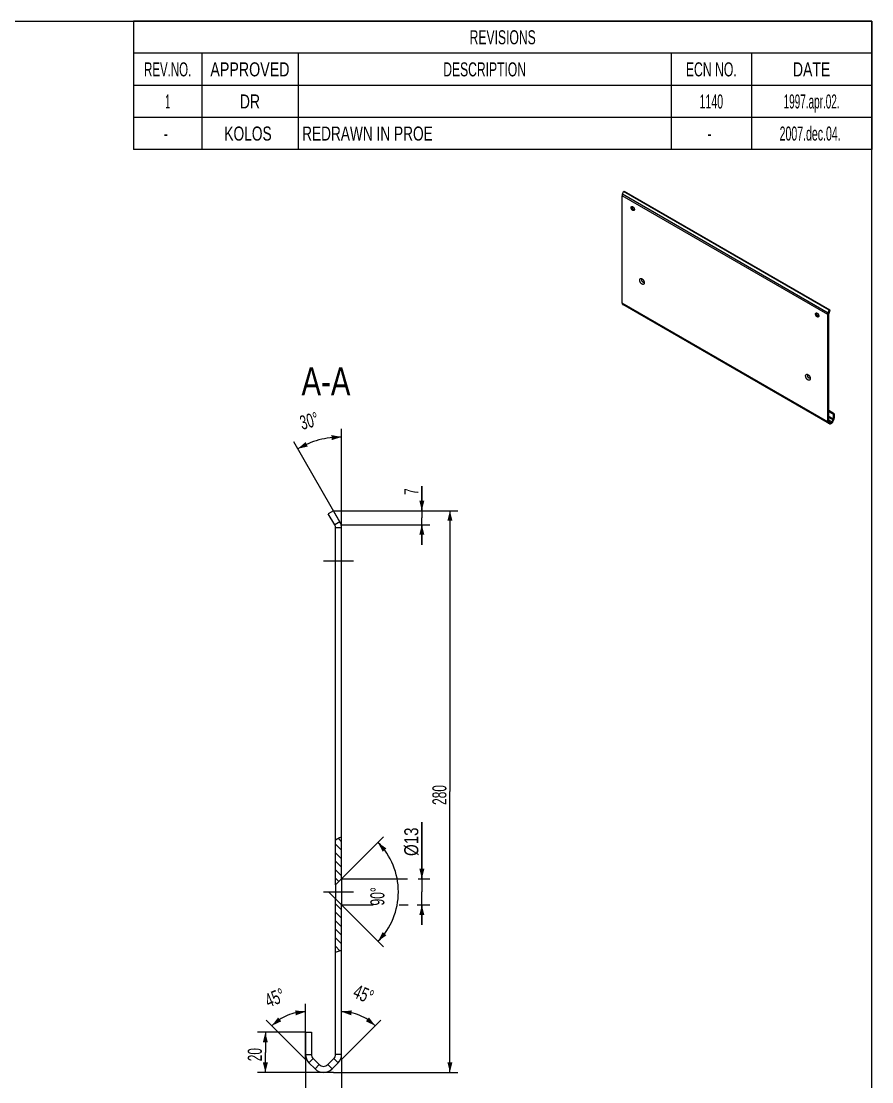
# Model space of a CAD drawing. Header units: millimetres. Extents: x 10 to 584, y 10 to 410.
# Drawn here: x 372 to 584, y 145.7 to 410 of the extents above; entities that cross this region are included whole.
import ezdxf
from ezdxf.enums import TextEntityAlignment as Align

# ---------------------------------------------------------------- set-up
doc = ezdxf.new("R2010")
doc.units = ezdxf.units.MM
doc.header["$LTSCALE"] = 32.67
doc.linetypes.add('CENTER', pattern=[0.6, 0.375, -0.075, 0.075, -0.075])
doc.layers.get('0').update_dxf_attribs({"linetype": 'CONTINUOUS'})
doc.layers.add('DATUM_AXIS', color=7, linetype='CONTINUOUS')
doc.layers.add('DIMENSION', color=7, linetype='CONTINUOUS')
doc.styles.get("Standard").update_dxf_attribs({"font": 'txt', "width": 0.8})
doc.dimstyles.new('DIMSTYLE_2', dxfattribs={"dimtxt": 3.5, "dimasz": 2.5, "dimexe": 0.18, "dimexo": 0.0625, "dimgap": 0.09, "dimtad": 1, "dimlfac": 2, "dimdsep": 46, "dimtxsty": 'STANDARD', "dimblk": '_FILLED', "dimblk1": '_FILLED', "dimblk2": '_FILLED', "dimcen": 0.09, "dimclrt": 5, "dimadec": 0, "dimazin": 0, "dimtp": 0.2, "dimtm": 0.2, "dimtfac": 1, "dimtofl": 0, "dimtmove": 0, "dimatfit": 3, "dimldrblk": '_FILLED', "dimfxl": 1, "dimtolj": 1, "dimarcsym": 0})
doc.dimstyles.new('DIMSTYLE_3', dxfattribs={"dimtxt": 3.5, "dimasz": 2.5, "dimexe": 0.18, "dimexo": 0.0625, "dimgap": 0.09, "dimtad": 1, "dimlfac": 2, "dimdsep": 46, "dimtxsty": 'STANDARD', "dimblk": '_FILLED', "dimblk1": '_FILLED', "dimblk2": '_FILLED', "dimcen": 0.09, "dimclrt": 5, "dimadec": 0, "dimazin": 0, "dimtp": 0.5, "dimtm": 0.5, "dimtfac": 1, "dimtofl": 0, "dimtmove": 0, "dimatfit": 3, "dimldrblk": '_FILLED', "dimfxl": 1, "dimtolj": 1, "dimarcsym": 0})
doc.dimstyles.new('DIMSTYLE_4', dxfattribs={"dimtxt": 3.5, "dimasz": 2.5, "dimexe": 0.18, "dimexo": 0.0625, "dimgap": 0.09, "dimtad": 1, "dimlfac": 2, "dimdsep": 46, "dimtxsty": 'STANDARD', "dimblk": '_FILLED', "dimblk1": '_FILLED', "dimblk2": '_FILLED', "dimcen": 0.09, "dimclrt": 5, "dimadec": 0, "dimazin": 0, "dimtp": 0.5, "dimtm": 0.5, "dimtfac": 1, "dimtofl": 0, "dimtmove": 0, "dimatfit": 3, "dimldrblk": '_FILLED', "dimfxl": 1, "dimtolj": 1, "dimarcsym": 0})

# ---------------------------------------------------------------- blocks, each defined once
blk = doc.blocks.new('_FILLED')
at = {"color": 0, "linetype": 'BYBLOCK'}
blk.add_solid([(0, 0), (-1, 0.25), (-1, -0.25)], dxfattribs=at)
blk = doc.blocks.new('*D1')
at = {"layer": 'DIMENSION', "color": 2, "linetype": 'CONTINUOUS'}
for p, q in [((471.85, 288), (471.85, 294.14)), ((471.85, 294.14), (471.85, 286.25)), ((449.83, 288), (473.85, 288)), ((471.85, 279.5), (471.85, 286.25)), ((451.85, 284.5), (473.85, 284.5)), ((471.85, 284.5), (471.85, 279.5))]:
    blk.add_line(p, q, dxfattribs=at)
at = {"layer": 'DIMENSION', "color": 2, "linetype": 'CONTINUOUS', "xscale": 2.5, "yscale": 2.5, "zscale": 2.5}
for p, rotation in [((471.85, 288), 270), ((471.85, 284.5), 90)]:
    blk.add_blockref('_FILLED', p, dxfattribs=dict(at, rotation=rotation))
at = {"layer": 'DIMENSION', "color": 5, "linetype": 'CONTINUOUS', "width": 0.634483}
blk.add_text('7', height=3.5, rotation=90, dxfattribs=at).set_placement((470.97, 291.92))
blk = doc.blocks.new('*D2')
at = {"layer": 'DIMENSION', "color": 2, "linetype": 'CONTINUOUS'}
for p, q in [((449.83, 288), (480.85, 288)), ((478.85, 288), (478.85, 218)), ((478.85, 148), (478.85, 218)), ((449.83, 148), (480.85, 148))]:
    blk.add_line(p, q, dxfattribs=at)
at = {"layer": 'DIMENSION', "color": 2, "linetype": 'CONTINUOUS', "xscale": 2.5, "yscale": 2.5, "zscale": 2.5}
for p, rotation in [((478.85, 288), 90), ((478.85, 148), 270)]:
    blk.add_blockref('_FILLED', p, dxfattribs=dict(at, rotation=rotation))
at = {"layer": 'DIMENSION', "color": 5, "linetype": 'CONTINUOUS', "width": 0.634483}
blk.add_text('280', height=3.5, rotation=90, dxfattribs=at).set_placement((477.97, 214.67))
blk = doc.blocks.new('*D3')
at = {"layer": 'DIMENSION', "color": 2, "linetype": 'CONTINUOUS'}
for p, q in [((451.85, 282.98), (451.85, 308.37)), ((451.85, 284.5), (439.91, 305.17))]:
    blk.add_line(p, q, dxfattribs=at)
for start, end in [(105, 120), (90, 105)]:
    blk.add_arc((451.85, 284.5), 21.87, start, end, dxfattribs=at)
for points in [[(449.39, 305.6), (451.85, 306.37), (449.32, 306.85)], [(442.87, 305.12), (440.91, 303.44), (443.43, 304)]]:
    blk.add_solid(points, dxfattribs=at)
at = {"layer": 'DIMENSION', "color": 5, "linetype": 'CONTINUOUS', "width": 0.645211}
blk.add_text('30%%d', height=3.5, rotation=15, dxfattribs=at).set_placement((442.01, 308.13))
blk = doc.blocks.new('*D4')
at = {"layer": 'DIMENSION', "color": 2, "linetype": 'CONTINUOUS'}
for p, q in [((442.85, 151.26), (442.85, 136.01)), ((451.85, 151.26), (451.85, 136.01)), ((442.85, 138.01), (437.85, 138.01)), ((437.85, 138.01), (447.35, 138.01)), ((456.85, 138.01), (447.35, 138.01)), ((451.85, 138.01), (456.85, 138.01))]:
    blk.add_line(p, q, dxfattribs=at)
at = {"layer": 'DIMENSION', "color": 2, "linetype": 'CONTINUOUS', "xscale": 2.5, "yscale": 2.5, "zscale": 2.5}
blk.add_blockref('_FILLED', (442.85, 138.01), dxfattribs=at)
at = {"layer": 'DIMENSION', "color": 2, "linetype": 'CONTINUOUS', "xscale": 2.5, "yscale": 2.5, "zscale": 2.5, "rotation": 180}
blk.add_blockref('_FILLED', (451.85, 138.01), dxfattribs=at)
at = {"layer": 'DIMENSION', "color": 5, "linetype": 'CONTINUOUS', "width": 0.537931}
blk.add_text('18', height=3.5, dxfattribs=at).set_placement((445.46, 138.89))
blk = doc.blocks.new('*D5')
at = {"layer": 'DIMENSION', "color": 2, "linetype": 'CONTINUOUS'}
for p, q in [((442.85, 158), (430.85, 158)), ((432.85, 158), (432.85, 153)), ((432.85, 148), (432.85, 153)), ((449.87, 148), (430.85, 148))]:
    blk.add_line(p, q, dxfattribs=at)
at = {"layer": 'DIMENSION', "color": 2, "linetype": 'CONTINUOUS', "xscale": 2.5, "yscale": 2.5, "zscale": 2.5}
for p, rotation in [((432.85, 158), 90), ((432.85, 148), 270)]:
    blk.add_blockref('_FILLED', p, dxfattribs=dict(at, rotation=rotation))
at = {"layer": 'DIMENSION', "color": 5, "linetype": 'CONTINUOUS', "width": 0.634483}
blk.add_text('20', height=3.5, rotation=90, dxfattribs=at).set_placement((431.97, 150.78))
blk = doc.blocks.new('*D12')
at = {"layer": 'DIMENSION', "color": 2, "linetype": 'CONTINUOUS'}
for p, q in [((471.85, 196.25), (471.85, 210.37)), ((471.85, 210.37), (471.85, 193)), ((451.85, 196.25), (468.29, 196.25)), ((470.91, 196.25), (473.85, 196.25)), ((471.85, 184.75), (471.85, 193)), ((451.85, 189.75), (459.72, 189.75)), ((466.22, 189.75), (468.44, 189.75)), ((470.71, 189.75), (473.85, 189.75)), ((471.85, 189.75), (471.85, 184.75))]:
    blk.add_line(p, q, dxfattribs=at)
at = {"layer": 'DIMENSION', "color": 2, "linetype": 'CONTINUOUS', "xscale": 2.5, "yscale": 2.5, "zscale": 2.5}
for p, rotation in [((471.85, 196.25), 270), ((471.85, 189.75), 90)]:
    blk.add_blockref('_FILLED', p, dxfattribs=dict(at, rotation=rotation))
at = {"layer": 'DIMENSION', "color": 5, "linetype": 'CONTINUOUS', "width": 0.803065}
blk.add_text('%%c13', height=3.5, rotation=90, dxfattribs=at).set_placement((470.97, 201.94))
blk = doc.blocks.new('*D13')
at = {"layer": 'DIMENSION', "color": 2, "linetype": 'CONTINUOUS'}
for p, q in [((450.35, 194.75), (462.33, 206.73)), ((448.6, 193), (462.33, 179.27))]:
    blk.add_line(p, q, dxfattribs=at)
for start, end in [(0, 45), (315, 360)]:
    blk.add_arc((448.6, 193), 17.41, start, end, dxfattribs=at)
for points in [[(463.02, 203.83), (460.91, 205.31), (462.08, 203.02)], [(462.08, 182.99), (460.91, 180.69), (463.02, 182.17)]]:
    blk.add_solid(points, dxfattribs=at)
at = {"layer": 'DIMENSION', "color": 5, "linetype": 'CONTINUOUS', "width": 0.645211}
blk.add_text('90%%d', height=3.5, rotation=89.9198, dxfattribs=at).set_placement((462.51, 189.59))
blk = doc.blocks.new('*D15')
at = {"layer": 'DIMENSION', "color": 2, "linetype": 'CONTINUOUS'}
for q in [(442.85, 165.12), (433.05, 161.06)]:
    blk.add_line((442.85, 151.26), q, dxfattribs=at)
for start, end in [(112.5, 135), (90, 112.5)]:
    blk.add_arc((442.85, 151.26), 11.86, start, end, dxfattribs=at)
for points in [[(436.01, 161.7), (434.46, 159.64), (436.8, 160.73)], [(440.43, 162.23), (442.85, 163.12), (440.3, 163.47)]]:
    blk.add_solid(points, dxfattribs=at)
at = {"layer": 'DIMENSION', "color": 5, "linetype": 'CONTINUOUS', "width": 0.681992}
blk.add_text('45%%d', height=3.5, rotation=22.5, dxfattribs=at).set_placement((433.66, 164.08))
blk = doc.blocks.new('*D16')
at = {"layer": 'DIMENSION', "color": 2, "linetype": 'CONTINUOUS'}
for q in [(451.85, 165.12), (461.65, 161.06)]:
    blk.add_line((451.85, 151.26), q, dxfattribs=at)
for start, end in [(67.5, 90), (45, 67.5)]:
    blk.add_arc((451.85, 151.26), 11.86, start, end, dxfattribs=at)
for points in [[(454.4, 163.47), (451.85, 163.12), (454.27, 162.23)], [(457.9, 160.73), (460.23, 159.64), (458.68, 161.7)]]:
    blk.add_solid(points, dxfattribs=at)
at = {"layer": 'DIMENSION', "color": 5, "linetype": 'CONTINUOUS', "width": 0.681992}
blk.add_text('45%%d', height=3.5, rotation=-22.5, dxfattribs=at).set_placement((454.42, 166.82))

msp = doc.modelspace()

# ---------------------------------------------------------------- linework, layer by layer
at = {"color": 7, "linetype": 'CONTINUOUS'}
for p, q in [((10, 410), (584, 410)), ((584, 410), (400, 410)), ((400, 410), (400, 378)), ((584, 410), (584, 378)), ((584, 10), (584, 410)), ((584, 402), (400, 402)), ((417, 402), (417, 378)), ((441, 402), (441, 378)), ((534, 402), (534, 378)), ((554, 402), (554, 378)), ((584, 394), (400, 394)), ((584, 386), (400, 386)), ((584, 378), (400, 378)), ((522.129, 367.597), (522.3586, 367.5765)), ((573.6241, 337.979), (522.3586, 367.5765)), ((573.3024, 310.2874), (573.3024, 337.0679)), ((573.3379, 337.2415), (573.6241, 337.979)), ((573.3945, 337.9996), (573.6241, 337.979)), ((574.3631, 312.0224), (573.3024, 312.6348)), ((574.6282, 312.1755), (574.3631, 312.0224)), ((574.3631, 312.0224), (574.3631, 310.8998)), ((573.6452, 309.9626), (573.3801, 310.1157)), ((574.2854, 310.6384), (574.0202, 310.1791)), ((449.8267, 288.0008), (448.5277, 287.2508)), ((450.1465, 284.447), (448.5277, 287.2508)), ((450.3474, 205.8524), (450.3474, 283.697)), ((450.3474, 152.5008), (450.3474, 178.0019)), ((442.8474, 158.0008), (444.3474, 158.0008)), ((444.3474, 158.0008), (444.3474, 152.5008)), ((444.7868, 151.4402), (446.2868, 149.9402)), ((448.4081, 149.9402), (449.9081, 151.4402))]:
    msp.add_line(p, q, dxfattribs=at)
at = {"color": 3, "linetype": 'CONTINUOUS'}
for p, q in [((521.8428, 366.8595), (522.129, 367.597)), ((573.3945, 337.9996), (522.129, 367.597)), ((521.7718, 339.7318), (521.7718, 366.5122)), ((573.4577, 309.6379), (521.9271, 339.3884)), ((573.0372, 310.1343), (573.0372, 336.9148)), ((573.1083, 337.262), (573.3945, 337.9996)), ((574.6282, 312.1755), (573.3024, 312.941)), ((574.6282, 312.1755), (574.6282, 311.0529)), ((574.4729, 310.5302), (574.2077, 310.0709)), ((451.4455, 285.197), (449.8267, 288.0008)), ((451.8474, 196.2508), (451.8474, 283.697)), ((450.3474, 194.7508), (450.3474, 205.8524)), ((451.8474, 196.2508), (450.3474, 194.7508)), ((451.8474, 189.7508), (450.3474, 191.2508)), ((450.3474, 178.0019), (450.3474, 191.2508)), ((451.8474, 152.5008), (451.8474, 189.7508)), ((442.8474, 158.0008), (442.8474, 152.5008)), ((443.7261, 150.3795), (445.2261, 148.8795)), ((449.4688, 148.8795), (450.9688, 150.3795))]:
    msp.add_line(p, q, dxfattribs=at)
at = {"color": 9, "linetype": 'CONTINUOUS'}
for p, q in [((573.0372, 336.9148), (521.7718, 366.5122)), ((573.1083, 337.262), (521.8428, 366.8595)), ((573.0372, 310.1343), (521.7718, 339.7318)), ((573.0372, 336.9148), (573.3024, 337.0679)), ((573.1083, 337.262), (573.3379, 337.2415)), ((573.0372, 310.1343), (573.3024, 310.2874)), ((573.1926, 309.791), (573.3801, 310.1157)), ((574.3631, 310.8998), (573.3024, 311.5121)), ((574.4729, 310.5302), (573.3024, 311.2059)), ((574.2077, 310.0709), (573.3024, 310.5936)), ((573.4577, 309.6379), (573.6452, 309.9626)), ((574.6282, 311.0529), (574.3631, 310.8998)), ((451.4455, 285.197), (450.1465, 284.447)), ((451.8474, 283.697), (450.3474, 283.697)), ((442.8474, 152.5008), (444.3474, 152.5008)), ((443.7261, 150.3795), (444.7868, 151.4402)), ((450.9688, 150.3795), (449.9081, 151.4402)), ((451.8474, 152.5008), (450.3474, 152.5008)), ((445.2261, 148.8795), (446.2868, 149.9402)), ((449.4688, 148.8795), (448.4081, 149.9402))]:
    msp.add_line(p, q, dxfattribs=at)
at = {"color": 2, "linetype": 'CONTINUOUS'}
for p, q in [((451.3375, 206.4922), (450.3474, 205.8524)), ((451.0529, 206.3082), (451.8474, 205.5137)), ((451.8474, 206.6308), (451.3375, 206.4922)), ((450.3474, 204.8923), (451.8474, 203.3923)), ((450.3474, 202.771), (451.8474, 201.271)), ((450.3474, 200.6497), (451.8474, 199.1497)), ((450.3474, 198.5284), (451.8474, 197.0284)), ((450.3474, 196.4071), (451.1756, 195.5789)), ((450.3474, 190.0431), (451.8474, 188.5431)), ((450.3474, 187.9218), (451.8474, 186.4218)), ((450.3474, 185.8005), (451.8474, 184.3005)), ((450.3474, 183.6791), (451.8474, 182.1791)), ((450.3474, 181.5578), (451.8474, 180.0578)), ((450.3474, 179.4365), (451.4442, 178.3398)), ((450.3474, 178.0019), (451.8474, 178.464))]:
    msp.add_line(p, q, dxfattribs=at)
at = {"color": 7, "linetype": 'CONTINUOUS'}
for centre, start, end in [((448.8474, 283.697), 0, 30), ((445.8474, 152.5008), 180, 225), ((448.8474, 152.5008), 315, 360), ((447.3474, 151.0008), 225, 315)]:
    msp.add_arc(centre, 1.5, start, end, dxfattribs=at)
at = {"color": 3, "linetype": 'CONTINUOUS'}
for centre, start, end in [((448.8474, 283.697), 0, 30), ((445.8474, 152.5008), 180, 225), ((448.8474, 152.5008), 315, 360), ((447.3474, 151.0008), 225, 315)]:
    msp.add_arc(centre, 3, start, end, dxfattribs=at)
for points, knots in [([(521.8428, 366.8595), (521.8314, 366.83), (521.8112, 366.7713), (521.7888, 366.6828), (521.7751, 366.5965), (521.7718, 366.5398), (521.7718, 366.5122)], [0, 0, 0, 0, 0.26572382, 0.52251805, 0.76793343, 1, 1, 1, 1]), ([(521.7718, 339.7318), (521.7718, 339.701), (521.7756, 339.642), (521.7945, 339.559), (521.8261, 339.4873), (521.8701, 339.4289), (521.9074, 339.3998), (521.9271, 339.3884)], [0, 0, 0, 0, 0.23420312, 0.44867476, 0.6448053, 0.82645215, 1, 1, 1, 1]), ([(573.1083, 337.262), (573.0969, 337.2326), (573.0767, 337.1738), (573.0543, 337.0853), (573.0405, 336.9991), (573.0372, 336.9424), (573.0372, 336.9148)], [0, 0, 0, 0, 0.26572382, 0.52251805, 0.76793343, 1, 1, 1, 1]), ([(573.0372, 310.1343), (573.0372, 310.1035), (573.0411, 310.0445), (573.06, 309.9616), (573.0916, 309.8899), (573.1355, 309.8315), (573.1728, 309.8024), (573.1926, 309.791)], [0, 0, 0, 0, 0.23420312, 0.44867476, 0.6448053, 0.82645215, 1, 1, 1, 1]), ([(574.2077, 310.0709), (574.186, 310.0332), (574.1392, 309.9608), (574.0597, 309.8615), (573.9734, 309.7749), (573.8828, 309.7036), (573.7906, 309.6495), (573.6993, 309.6145), (573.6113, 309.5996), (573.5292, 309.6061), (573.4797, 309.6252), (573.4577, 309.6379)], [0, 0, 0, 0, 0.13803828, 0.27330182, 0.40319049, 0.52546472, 0.63845841, 0.74133787, 0.83441934, 0.91950217, 1, 1, 1, 1]), ([(574.4729, 310.5302), (574.4925, 310.5641), (574.5283, 310.6331), (574.5717, 310.7397), (574.6037, 310.8464), (574.6234, 310.9508), (574.6282, 311.0196), (574.6282, 311.0529)], [0, 0, 0, 0, 0.21315363, 0.42283035, 0.62572893, 0.81890948, 1, 1, 1, 1])]:
    msp.add_open_spline(points, degree=3, knots=knots, dxfattribs=at)
at = {"color": 7, "linetype": 'CONTINUOUS'}
for points, knots in [([(573.3379, 337.2415), (573.3322, 337.2268), (573.3221, 337.1974), (573.3109, 337.1531), (573.3041, 337.11), (573.3024, 337.0817), (573.3024, 337.0679)], [0, 0, 0, 0, 0.26572382, 0.52251805, 0.76793343, 1, 1, 1, 1]), ([(573.3024, 310.2874), (573.3024, 310.272), (573.3043, 310.2425), (573.3138, 310.201), (573.3296, 310.1652), (573.3515, 310.136), (573.3702, 310.1214), (573.3801, 310.1157)], [0, 0, 0, 0, 0.23420312, 0.44867476, 0.6448053, 0.82645215, 1, 1, 1, 1]), ([(574.0202, 310.1791), (574.0094, 310.1603), (573.986, 310.1241), (573.9462, 310.0745), (573.903, 310.0312), (573.8578, 309.9955), (573.8117, 309.9685), (573.766, 309.9509), (573.722, 309.9435), (573.681, 309.9467), (573.6562, 309.9563), (573.6452, 309.9626)], [0, 0, 0, 0, 0.13803828, 0.27330182, 0.40319049, 0.52546472, 0.63845841, 0.74133787, 0.83441934, 0.91950217, 1, 1, 1, 1]), ([(574.2854, 310.6384), (574.2952, 310.6554), (574.3131, 310.6899), (574.3348, 310.7432), (574.3508, 310.7966), (574.3606, 310.8487), (574.3631, 310.8831), (574.3631, 310.8998)], [0, 0, 0, 0, 0.21315363, 0.42283035, 0.62572893, 0.81890948, 1, 1, 1, 1])]:
    msp.add_open_spline(points, degree=3, knots=knots, dxfattribs=at)
at = {"layer": 'DATUM_AXIS', "color": 7, "linetype": 'CENTER'}
for p, q in [((447.3474, 275.5008), (454.8474, 275.5008)), ((447.3474, 193.0008), (454.8474, 193.0008))]:
    msp.add_line(p, q, dxfattribs=at)
at = {"layer": 'DATUM_AXIS', "color": 3, "linetype": 'CONTINUOUS'}
msp.add_line((451.8474, 196.2508), (451.8474, 189.7508), dxfattribs=at)
at = {"layer": 'DATUM_AXIS', "color": 7, "linetype": 'CONTINUOUS'}
msp.add_line((450.3474, 194.7508), (450.3474, 191.2509), dxfattribs=at)
at = {"layer": 'DATUM_AXIS', "color": 3, "linetype": 'CONTINUOUS'}
for points, knots in [([(524.0257, 363.5379), (524.0257, 363.559), (524.0281, 363.5996), (524.0398, 363.657), (524.0595, 363.7076), (524.0868, 363.7503), (524.1158, 363.7785), (524.1355, 363.7916), (524.1422, 363.7954)], [0, 0, 0, 0, 0.21369329, 0.41105525, 0.59289553, 0.76166783, 0.92159766, 1, 1, 1, 1]), ([(524.7047, 362.8212), (524.698, 362.8173), (524.6769, 362.8068), (524.6379, 362.7958), (524.5873, 362.7935), (524.5336, 362.8018), (524.478, 362.8203), (524.4214, 362.8486), (524.365, 362.8862), (524.3097, 362.9322), (524.2568, 362.9858), (524.2072, 363.0458), (524.1619, 363.1111), (524.122, 363.1804), (524.088, 363.2522), (524.0608, 363.3252), (524.0409, 363.3978), (524.0287, 363.4687), (524.0257, 363.5153), (524.0257, 363.5379)], [0, 0, 0, 0, 0.02064494, 0.06276778, 0.10721942, 0.15511286, 0.20709442, 0.26337739, 0.3238185, 0.38799655, 0.45528052, 0.5248864, 0.59592588, 0.66744993, 0.73848954, 0.80809564, 0.87537994, 0.93955841, 1, 1, 1, 1]), ([(524.1422, 363.7954), (524.1489, 363.7993), (524.17, 363.8098), (524.209, 363.8208), (524.2596, 363.8231), (524.3133, 363.8149), (524.3689, 363.7963), (524.4255, 363.768), (524.4819, 363.7304), (524.5372, 363.6844), (524.5901, 363.6308), (524.6397, 363.5708), (524.6849, 363.5055), (524.7249, 363.4362), (524.7589, 363.3644), (524.7861, 363.2914), (524.806, 363.2188), (524.8182, 363.1479), (524.8212, 363.1013), (524.8212, 363.0787)], [0, 0, 0, 0, 0.02064494, 0.06276778, 0.10721942, 0.15511286, 0.20709442, 0.26337739, 0.3238185, 0.38799655, 0.45528052, 0.5248864, 0.59592588, 0.66744993, 0.73848954, 0.80809564, 0.87537994, 0.93955841, 1, 1, 1, 1]), ([(524.8212, 363.0787), (524.8212, 363.0576), (524.8188, 363.0171), (524.807, 362.9596), (524.7874, 362.909), (524.7601, 362.8663), (524.7311, 362.8381), (524.7114, 362.825), (524.7047, 362.8212)], [0, 0, 0, 0, 0.21369329, 0.41105525, 0.59289553, 0.76166783, 0.92159766, 1, 1, 1, 1]), ([(526.147, 345.4729), (526.147, 345.5008), (526.15, 345.5549), (526.1643, 345.6319), (526.1882, 345.7008), (526.2215, 345.7603), (526.2637, 345.8094), (526.3141, 345.8469), (526.3718, 345.8718), (526.4354, 345.8838), (526.5036, 345.8829), (526.5752, 345.8691), (526.6491, 345.843), (526.6973, 345.8186), (526.7216, 345.8046)], [0, 0, 0, 0, 0.09824201, 0.18961879, 0.27436882, 0.35329656, 0.42783327, 0.49999206, 0.57215069, 0.64668694, 0.725614, 0.81036319, 0.90173907, 1, 1, 1, 1]), ([(527.2961, 344.8095), (527.2961, 344.7815), (527.2931, 344.7274), (527.2788, 344.6504), (527.2549, 344.5815), (527.2216, 344.522), (527.1794, 344.4729), (527.129, 344.4355), (527.0713, 344.4105), (527.0077, 344.3985), (526.9395, 344.3994), (526.8679, 344.4132), (526.794, 344.4393), (526.7191, 344.4773), (526.6443, 344.5265), (526.5708, 344.5861), (526.4999, 344.6551), (526.4327, 344.7322), (526.3705, 344.8163), (526.3141, 344.9059), (526.2647, 344.9995), (526.223, 345.0955), (526.1897, 345.1922), (526.1655, 345.2881), (526.1506, 345.3815), (526.147, 345.443), (526.147, 345.4729)], [0, 0, 0, 0, 0.04096666, 0.07907054, 0.11441107, 0.14732374, 0.17840535, 0.20849537, 0.23858533, 0.26966675, 0.30257913, 0.33791932, 0.37602282, 0.4169891, 0.46072219, 0.50697091, 0.55536405, 0.60544005, 0.65667269, 0.70849392, 0.76031519, 0.81154794, 0.86162414, 0.91001753, 0.95626657, 1, 1, 1, 1]), ([(526.7216, 345.8046), (526.7474, 345.7896), (526.7988, 345.7558), (526.8723, 345.6962), (526.9432, 345.6273), (527.0104, 345.5501), (527.0726, 345.466), (527.129, 345.3764), (527.1784, 345.2828), (527.2201, 345.1868), (527.2534, 345.0901), (527.2776, 344.9942), (527.2925, 344.9008), (527.2961, 344.8393), (527.2961, 344.8095)], [0, 0, 0, 0, 0.07499969, 0.15432856, 0.23733567, 0.32322935, 0.41110695, 0.49999416, 0.58888143, 0.67675923, 0.76265323, 0.84566078, 0.92499018, 1, 1, 1, 1]), ([(569.9878, 337.0023), (569.9878, 337.0233), (569.9902, 337.0639), (570.002, 337.1213), (570.0216, 337.1719), (570.049, 337.2146), (570.078, 337.2429), (570.0976, 337.2559), (570.1043, 337.2598)], [0, 0, 0, 0, 0.21369329, 0.41105525, 0.59289553, 0.76166783, 0.92159766, 1, 1, 1, 1]), ([(570.6668, 336.2855), (570.6601, 336.2816), (570.639, 336.2711), (570.6, 336.2601), (570.5494, 336.2578), (570.4958, 336.2661), (570.4401, 336.2846), (570.3835, 336.313), (570.3271, 336.3506), (570.2719, 336.3966), (570.2189, 336.4501), (570.1693, 336.5102), (570.1241, 336.5755), (570.0841, 336.6448), (570.0502, 336.7166), (570.0229, 336.7896), (570.003, 336.8622), (569.9908, 336.933), (569.9878, 336.9797), (569.9878, 337.0023)], [0, 0, 0, 0, 0.02064494, 0.06276778, 0.10721942, 0.15511286, 0.20709442, 0.26337739, 0.3238185, 0.38799655, 0.45528052, 0.5248864, 0.59592588, 0.66744993, 0.73848954, 0.80809564, 0.87537994, 0.93955841, 1, 1, 1, 1]), ([(570.1043, 337.2598), (570.111, 337.2637), (570.1321, 337.2742), (570.1711, 337.2852), (570.2217, 337.2875), (570.2754, 337.2792), (570.331, 337.2607), (570.3876, 337.2323), (570.4441, 337.1947), (570.4993, 337.1487), (570.5522, 337.0952), (570.6018, 337.0351), (570.6471, 336.9698), (570.6871, 336.9005), (570.721, 336.8287), (570.7482, 336.7557), (570.7681, 336.6831), (570.7804, 336.6123), (570.7833, 336.5656), (570.7833, 336.543)], [0, 0, 0, 0, 0.02064494, 0.06276778, 0.10721942, 0.15511286, 0.20709442, 0.26337739, 0.3238185, 0.38799655, 0.45528052, 0.5248864, 0.59592588, 0.66744993, 0.73848954, 0.80809564, 0.87537994, 0.93955841, 1, 1, 1, 1]), ([(570.7833, 336.543), (570.7833, 336.522), (570.7809, 336.4814), (570.7692, 336.424), (570.7495, 336.3734), (570.7222, 336.3307), (570.6932, 336.3024), (570.6735, 336.2894), (570.6668, 336.2855)], [0, 0, 0, 0, 0.21369329, 0.41105525, 0.59289553, 0.76166783, 0.92159766, 1, 1, 1, 1]), ([(567.5129, 321.5908), (567.5129, 321.6187), (567.5159, 321.6728), (567.5302, 321.7498), (567.5541, 321.8187), (567.5874, 321.8783), (567.6296, 321.9273), (567.68, 321.9648), (567.7377, 321.9897), (567.8013, 322.0018), (567.8695, 322.0008), (567.9411, 321.9871), (568.015, 321.9609), (568.0632, 321.9365), (568.0875, 321.9225)], [0, 0, 0, 0, 0.09824201, 0.18961879, 0.27436882, 0.35329656, 0.42783327, 0.49999206, 0.57215069, 0.64668694, 0.725614, 0.81036319, 0.90173907, 1, 1, 1, 1]), ([(568.662, 320.9274), (568.662, 320.8994), (568.6591, 320.8454), (568.6447, 320.7683), (568.6208, 320.6994), (568.5876, 320.6399), (568.5454, 320.5908), (568.4949, 320.5534), (568.4372, 320.5284), (568.3737, 320.5164), (568.3055, 320.5174), (568.2338, 320.5311), (568.16, 320.5572), (568.085, 320.5952), (568.0102, 320.6444), (567.9367, 320.704), (567.8658, 320.773), (567.7986, 320.8502), (567.7364, 320.9343), (567.6801, 321.0239), (567.6306, 321.1174), (567.5889, 321.2134), (567.5557, 321.3101), (567.5314, 321.406), (567.5165, 321.4995), (567.5129, 321.5609), (567.5129, 321.5908)], [0, 0, 0, 0, 0.04096666, 0.07907054, 0.11441107, 0.14732374, 0.17840535, 0.20849537, 0.23858533, 0.26966675, 0.30257913, 0.33791932, 0.37602282, 0.4169891, 0.46072219, 0.50697091, 0.55536405, 0.60544005, 0.65667269, 0.70849392, 0.76031519, 0.81154794, 0.86162414, 0.91001753, 0.95626657, 1, 1, 1, 1]), ([(568.0875, 321.9225), (568.1133, 321.9075), (568.1648, 321.8737), (568.2382, 321.8141), (568.3091, 321.7452), (568.3763, 321.668), (568.4386, 321.5839), (568.4949, 321.4943), (568.5443, 321.4007), (568.586, 321.3048), (568.6193, 321.208), (568.6435, 321.1121), (568.6584, 321.0187), (568.662, 320.9572), (568.662, 320.9274)], [0, 0, 0, 0, 0.07499969, 0.15432856, 0.23733567, 0.32322935, 0.41110695, 0.49999416, 0.58888143, 0.67675923, 0.76265323, 0.84566078, 0.92499018, 1, 1, 1, 1])]:
    msp.add_open_spline(points, degree=3, knots=knots, dxfattribs=at)
at = {"layer": 'DATUM_AXIS', "color": 7, "linetype": 'CONTINUOUS'}
for points, knots in [([(524.2909, 363.691), (524.2909, 363.7121), (524.2933, 363.7526), (524.3016, 363.7935), (524.3076, 363.8132), (524.3079, 363.8142)], [0, 0, 0, 0, 0.50635562, 0.97401343, 1, 1, 1, 1]), ([(524.8038, 362.9553), (524.8028, 362.9555), (524.7828, 362.9602), (524.7432, 362.9734), (524.6866, 363.0017), (524.6301, 363.0393), (524.5749, 363.0853), (524.5219, 363.1389), (524.4724, 363.1989), (524.4271, 363.2642), (524.3871, 363.3335), (524.3532, 363.4053), (524.326, 363.4783), (524.3061, 363.5509), (524.2938, 363.6218), (524.2909, 363.6684), (524.2909, 363.691)], [0, 0, 0, 0, 0.00339929, 0.06471501, 0.13110453, 0.20239884, 0.27810113, 0.35746706, 0.43957183, 0.52336764, 0.60773503, 0.69153098, 0.77363602, 0.85300233, 0.92870512, 1, 1, 1, 1]), ([(526.6774, 345.4729), (526.6774, 345.49), (526.6794, 345.5229), (526.6894, 345.5694), (526.7062, 345.6099), (526.7295, 345.6436), (526.7589, 345.6695), (526.7937, 345.6866), (526.8328, 345.6945), (526.8602, 345.6937), (526.8744, 345.6919), (526.8747, 345.6919)], [0, 0, 0, 0, 0.15109714, 0.29008308, 0.41767354, 0.53594007, 0.64838431, 0.75959983, 0.87443426, 0.99701149, 1, 1, 1, 1]), ([(527.2756, 344.9996), (527.2726, 344.9923), (527.2635, 344.9731), (527.244, 344.9449), (527.2145, 344.919), (527.1797, 344.9019), (527.1406, 344.894), (527.0984, 344.8952), (527.0539, 344.9054), (527.0081, 344.9242), (526.9619, 344.9512), (526.9164, 344.9856), (526.8724, 345.0269), (526.8309, 345.074), (526.7929, 345.126), (526.7592, 345.1817), (526.7304, 345.2398), (526.7073, 345.2992), (526.6903, 345.3585), (526.6799, 345.4163), (526.6774, 345.4544), (526.6774, 345.4729)], [0, 0, 0, 0, 0.02392291, 0.06477572, 0.10361735, 0.14203454, 0.18170181, 0.22404367, 0.27002645, 0.320123, 0.37437665, 0.43249082, 0.49391159, 0.55789677, 0.62357369, 0.68998969, 0.75615848, 0.82110493, 0.88391038, 0.94376071, 1, 1, 1, 1]), ([(570.253, 337.1554), (570.253, 337.1764), (570.2554, 337.217), (570.2638, 337.2579), (570.2697, 337.2775), (570.27, 337.2786)], [0, 0, 0, 0, 0.50635562, 0.97401343, 1, 1, 1, 1]), ([(570.766, 336.4196), (570.7649, 336.4199), (570.7449, 336.4245), (570.7053, 336.4377), (570.6487, 336.4661), (570.5923, 336.5037), (570.537, 336.5497), (570.4841, 336.6032), (570.4345, 336.6633), (570.3892, 336.7286), (570.3493, 336.7979), (570.3153, 336.8697), (570.2881, 336.9427), (570.2682, 337.0153), (570.256, 337.0861), (570.253, 337.1328), (570.253, 337.1554)], [0, 0, 0, 0, 0.00339929, 0.06471501, 0.13110453, 0.20239884, 0.27810113, 0.35746706, 0.43957183, 0.52336764, 0.60773503, 0.69153098, 0.77363602, 0.85300233, 0.92870512, 1, 1, 1, 1]), ([(568.0433, 321.5908), (568.0433, 321.6079), (568.0453, 321.6408), (568.0553, 321.6873), (568.0721, 321.7278), (568.0954, 321.7615), (568.1248, 321.7874), (568.1596, 321.8045), (568.1987, 321.8125), (568.2261, 321.8116), (568.2403, 321.8099), (568.2406, 321.8098)], [0, 0, 0, 0, 0.15109714, 0.29008308, 0.41767354, 0.53594007, 0.64838431, 0.75959983, 0.87443426, 0.99701149, 1, 1, 1, 1]), ([(568.6415, 321.1175), (568.6385, 321.1103), (568.6294, 321.091), (568.6099, 321.0628), (568.5805, 321.0369), (568.5457, 321.0198), (568.5066, 321.0119), (568.4643, 321.0131), (568.4198, 321.0233), (568.374, 321.0421), (568.3278, 321.0691), (568.2823, 321.1036), (568.2383, 321.1448), (568.1969, 321.1919), (568.1588, 321.2439), (568.1251, 321.2996), (568.0963, 321.3578), (568.0732, 321.4171), (568.0563, 321.4764), (568.0458, 321.5342), (568.0433, 321.5723), (568.0433, 321.5908)], [0, 0, 0, 0, 0.02392291, 0.06477572, 0.10361735, 0.14203454, 0.18170181, 0.22404367, 0.27002645, 0.320123, 0.37437665, 0.43249082, 0.49391159, 0.55789677, 0.62357369, 0.68998969, 0.75615848, 0.82110493, 0.88391038, 0.94376071, 1, 1, 1, 1])]:
    msp.add_open_spline(points, degree=3, knots=knots, dxfattribs=at)

# ---------------------------------------------------------------- texts
at = {"color": 7, "linetype": 'CONTINUOUS', "width": 0.646743}
msp.add_text('REVISIONS', height=3.5, dxfattribs=at).set_placement((492, 404.25), align=Align.CENTER)
at = {"color": 5, "linetype": 'CONTINUOUS'}
for s, width, p in [('REV.NO.', 0.610837, (408.5, 396.25)), ('APPROVED', 0.758621, (429, 396.25)), ('DESCRIPTION', 0.644514, (487.5, 396.25)), ('ECN NO.', 0.650246, (544, 396.25)), ('DATE', 0.744828, (569, 396.25)), ('1', 0.441379, (408.5, 388.25)), ('DR', 0.744828, (429, 388.25)), ('1140', 0.565517, (544, 388.25)), ('1997.apr.02.', 0.531034, (569, 388.25)), ('KOLOS ', 0.731034, (429, 380.25)), ('2007.dec.04. ', 0.562334, (569, 380.25)), ('- ', 0.689655, (408.5, 380.25)), ('- ', 0.689655, (544, 380.25))]:
    msp.add_text(s, height=3.5, dxfattribs=dict(at, width=width)).set_placement(p, align=Align.CENTER)
for s, height, width, p in [(' REDRAWN IN PROE  ', 3.5, 0.727969, (441.0625, 380.25)), ('A-A', 7, 0.781609, (441.8545, 316.7344))]:
    msp.add_text(s, height=height, dxfattribs=dict(at, width=width)).set_placement(p)

# ---------------------------------------------------------------- dimensions: what is measured, and where the dimension line sits
at = {"layer": 'DIMENSION', "color": 2, "linetype": 'CONTINUOUS'}
for base, line1, line2, picture, middle in [((446.1882, 305.6215), ((451.8474, 308.3665), (451.8474, 282.9751)), ((451.8474, 284.5008), (439.9146, 305.1691)), '*D3', (444.8294, 310.6926)), ((466.0118, 193.0008), ((462.3254, 179.2728), (448.5974, 193.0008)), ((450.3474, 194.7508), (462.3254, 206.7288)), '*D13', (460.7618, 192.9838)), ((456.3851, 162.2131), ((461.6462, 161.0569), (451.8474, 151.2582)), ((451.8474, 151.2582), (451.8474, 165.1157)), '*D16', (458.3942, 167.0635)), ((438.3098, 162.2131), ((442.8474, 165.1157), (442.8474, 151.2582)), ((442.8474, 151.2582), (433.0487, 161.0569)), '*D15', (436.3007, 167.0635))]:
    dim = msp.add_angular_dim_2l(base=base, line1=line1, line2=line2, dimstyle='DIMSTYLE_4', dxfattribs=at)
    dim.commit()
    dim.dimension.update_dxf_attribs({"geometry": picture, "text_midpoint": middle, "dimtype": 162})
for base, p1, p2, angle, dimstyle, picture, middle in [((471.8474, 284.5008), (449.8267, 288.0008), (451.8474, 284.5008), 270, 'DIMSTYLE_2', '*D1', (469.2224, 293.0292)), ((478.8474, 288.0008), (449.8267, 148.0008), (449.8267, 288.0008), 90, 'DIMSTYLE_3', '*D2', (476.2224, 218.0008)), ((432.8474, 158.0008), (449.868, 148.0008), (442.8474, 158.0008), 90, 'DIMSTYLE_2', '*D5', (430.2224, 153.0008))]:
    dim = msp.add_linear_dim(base=base, p1=p1, p2=p2, angle=angle, dimstyle=dimstyle, dxfattribs=at)
    dim.commit()
    dim.dimension.update_dxf_attribs({"geometry": picture, "text_midpoint": middle, "dimtype": 160})
dim = msp.add_linear_dim(base=(471.8474, 196.2508), p1=(451.8474, 189.7508), p2=(451.8474, 196.2508), angle=90, text='%%c<>', dimstyle='DIMSTYLE_2', dxfattribs=at)
dim.commit()
dim.dimension.update_dxf_attribs({"geometry": '*D12', "text_midpoint": (469.2224, 206.1512), "dimtype": 160})
dim = msp.add_linear_dim(base=(451.8474, 138.0123), p1=(442.8474, 151.2582), p2=(451.8474, 151.2582), dimstyle='DIMSTYLE_2', dxfattribs=at)
dim.commit()
dim.dimension.update_dxf_attribs({"geometry": '*D4', "text_midpoint": (447.3474, 140.6373), "dimtype": 160})

doc.saveas('drawing.dxf')
